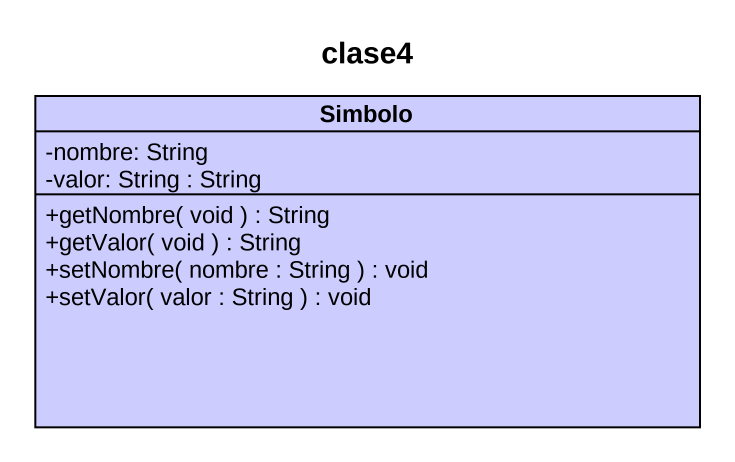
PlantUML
@startuml
title clase4
hide circle
hide empty members
skinparam classAttributeIconSize 0
class Simbolo #CCCCFF {
  -nombre: String
  -valor: String : String
  +getNombre( void ) : String
  +getValor( void ) : String
  +setNombre( nombre : String ) : void
  +setValor( valor : String ) : void
}
@enduml
